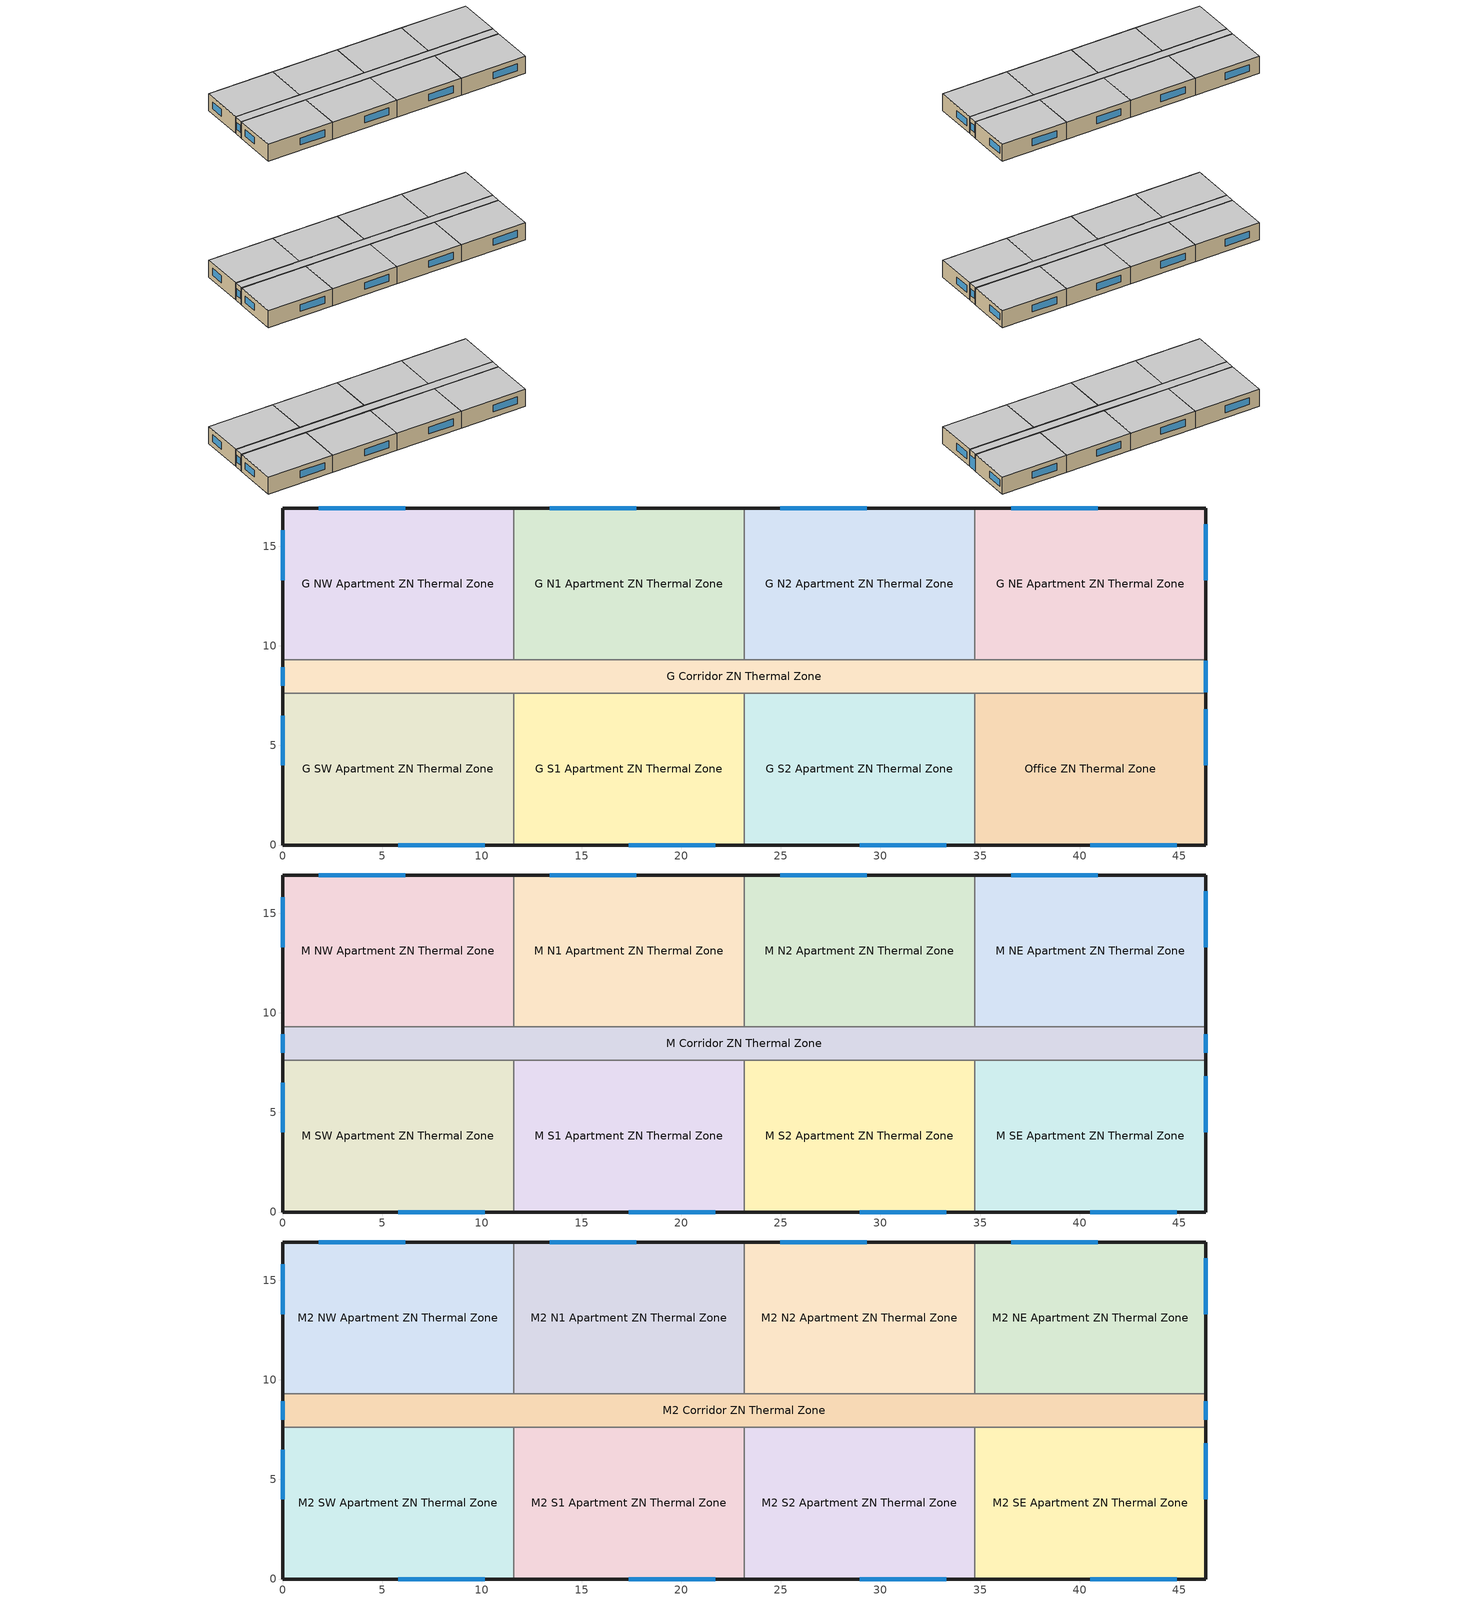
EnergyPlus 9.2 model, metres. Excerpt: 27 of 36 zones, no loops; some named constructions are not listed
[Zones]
G Corridor ZN Thermal Zone
 floor ground (ext-floor-en-std-replaceme-res-replaceme): 0,9.3 46.33,9.3 46.33,7.62 0,7.62 z0
 wall outside (ext-wall-en-std-replaceme-res-replaceme): 46.33,7.62 46.33,9.3 / 0,9.3 0,7.62 z0:3.05
 wall to G S1 Apartment ZN Thermal Zone (interiorwall-res-replaceme): 11.58,7.62 23.16,7.62 z0:3.05
 wall to G S2 Apartment ZN Thermal Zone (interiorwall-res-replaceme): 23.16,7.62 34.75,7.62 z0:3.05
 wall to Office ZN Thermal Zone (interiorwall-res-replaceme): 34.75,7.62 46.33,7.62 z0:3.05
 wall to G SW Apartment ZN Thermal Zone (interiorwall-res-replaceme): 0,7.62 11.58,7.62 z0:3.05
 wall to G N1 Apartment ZN Thermal Zone (interiorwall-res-replaceme): 23.16,9.3 11.58,9.3 z0:3.05
 wall to G N2 Apartment ZN Thermal Zone (interiorwall-res-replaceme): 34.75,9.3 23.16,9.3 z0:3.05
 wall to G NE Apartment ZN Thermal Zone (interiorwall-res-replaceme): 46.33,9.3 34.75,9.3 z0:3.05
 wall to G NW Apartment ZN Thermal Zone (interiorwall-res-replaceme): 11.58,9.3 0,9.3 z0:3.05
 window (ext-window-en-std-replaceme): 46.33,7.67 46.33,9.25 z0:2.13; 0,8.91 0,8 z0.95:2.17
 ceiling adiabatic (int_ceiling): 46.33,7.62 46.33,9.3 0,9.3 0,7.62 z3.05
G N1 Apartment ZN Thermal Zone
 floor ground (ext-floor-en-std-replaceme-res-replaceme): 23.16,16.92 23.16,9.3 11.58,9.3 11.58,16.92 z0
 wall outside (ext-wall-en-std-replaceme-res-replaceme): 23.16,16.92 11.58,16.92 z0:3.05
 wall to G N2 Apartment ZN Thermal Zone (interiorwall-res-replaceme): 23.16,9.3 23.16,16.92 z0:3.05
 wall to G NW Apartment ZN Thermal Zone (interiorwall-res-replaceme): 11.58,16.92 11.58,9.3 z0:3.05
 window (ext-window-en-std-replaceme): 17.74,16.92 13.4,16.92 z0.95:2.17
 ceiling adiabatic (int_ceiling): 23.16,9.3 23.16,16.92 11.58,16.92 11.58,9.3 z3.05
G N2 Apartment ZN Thermal Zone
 floor ground (ext-floor-en-std-replaceme-res-replaceme): 34.75,16.92 34.75,9.3 23.16,9.3 23.16,16.92 z0
 wall outside (ext-wall-en-std-replaceme-res-replaceme): 34.75,16.92 23.16,16.92 z0:3.05
 wall to G NE Apartment ZN Thermal Zone (interiorwall-res-replaceme): 34.75,9.3 34.75,16.92 z0:3.05
 window (ext-window-en-std-replaceme): 29.32,16.92 24.98,16.92 z0.95:2.17
 ceiling adiabatic (int_ceiling): 34.75,9.3 34.75,16.92 23.16,16.92 23.16,9.3 z3.05
G NE Apartment ZN Thermal Zone
 floor ground (ext-floor-en-std-replaceme-res-replaceme): 46.33,16.92 46.33,9.3 34.75,9.3 34.75,16.92 z0
 wall outside (ext-wall-en-std-replaceme-res-replaceme): 46.33,9.3 46.33,16.92 34.75,16.92 z0:3.05
 window (ext-window-en-std-replaceme): 46.33,13.3 46.33,16.11 / 40.9,16.92 36.56,16.92 z0.95:2.17
 ceiling adiabatic (int_ceiling): 46.33,9.3 46.33,16.92 34.75,16.92 34.75,9.3 z3.05
G NW Apartment ZN Thermal Zone
 floor ground (ext-floor-en-std-replaceme-res-replaceme): 11.58,16.92 11.58,9.3 0,9.3 0,16.92 z0
 wall outside (ext-wall-en-std-replaceme-res-replaceme): 11.58,16.92 0,16.92 0,9.3 z0:3.05
 window (ext-window-en-std-replaceme): 6.16,16.92 1.81,16.92 / 0,15.8 0,13.3 z0.95:2.17
 ceiling adiabatic (int_ceiling): 11.58,9.3 11.58,16.92 0,16.92 0,9.3 z3.05
G S1 Apartment ZN Thermal Zone
 floor ground (ext-floor-en-std-replaceme-res-replaceme): 23.16,7.62 23.16,0 11.58,0 11.58,7.62 z0
 wall outside (ext-wall-en-std-replaceme-res-replaceme): 11.58,0 23.16,0 z0:3.05
 wall to G S2 Apartment ZN Thermal Zone (interiorwall-res-replaceme): 23.16,0 23.16,7.62 z0:3.05
 wall to G SW Apartment ZN Thermal Zone (interiorwall-res-replaceme): 11.58,7.62 11.58,0 z0:3.05
 window (ext-window-en-std-replaceme): 17.37,0 21.72,0 z0.95:2.17
 ceiling adiabatic (int_ceiling): 23.16,0 23.16,7.62 11.58,7.62 11.58,0 z3.05
G S2 Apartment ZN Thermal Zone
 floor ground (ext-floor-en-std-replaceme-res-replaceme): 34.75,7.62 34.75,0 23.16,0 23.16,7.62 z0
 wall outside (ext-wall-en-std-replaceme-res-replaceme): 23.16,0 34.75,0 z0:3.05
 wall to Office ZN Thermal Zone (interiorwall-res-replaceme): 34.75,0 34.75,7.62 z0:3.05
 window (ext-window-en-std-replaceme): 28.95,0 33.3,0 z0.95:2.17
 ceiling adiabatic (int_ceiling): 34.75,0 34.75,7.62 23.16,7.62 23.16,0 z3.05
G SW Apartment ZN Thermal Zone
 floor ground (ext-floor-en-std-replaceme-res-replaceme): 11.58,7.62 11.58,0 0,0 0,7.62 z0
 wall outside (ext-wall-en-std-replaceme-res-replaceme): 0,7.62 0,0 11.58,0 z0:3.05
 window (ext-window-en-std-replaceme): 5.79,0 10.13,0 / 0,6.5 0,4 z0.95:2.17
 ceiling adiabatic (int_ceiling): 11.58,0 11.58,7.62 0,7.62 0,0 z3.05
Office ZN Thermal Zone
 floor ground (ext-floor-en-std-replaceme-res-replaceme): 46.33,7.62 46.33,0 34.75,0 34.75,7.62 z0
 wall outside (ext-wall-en-std-replaceme-res-replaceme): 34.75,0 46.33,0 46.33,7.62 z0:3.05
 window (ext-window-en-std-replaceme): 46.33,4 46.33,6.81 / 40.54,0 44.88,0 z0.95:2.17
 ceiling adiabatic (int_ceiling): 46.33,0 46.33,7.62 34.75,7.62 34.75,0 z3.05
M Corridor ZN Thermal Zone
 floor adiabatic (int-floor-en-std-replaceme-res-replaceme): 46.33,9.3 46.33,7.62 0,7.62 0,9.3 z30
 wall outside (ext-wall-en-std-replaceme-res-replaceme): 46.33,7.62 46.33,9.3 / 0,9.3 0,7.62 z30:33.05
 wall to M S1 Apartment ZN Thermal Zone (interiorwall-res-replaceme): 11.58,7.62 23.16,7.62 z30:33.05
 wall to M S2 Apartment ZN Thermal Zone (interiorwall-res-replaceme): 23.16,7.62 34.75,7.62 z30:33.05
 wall to M SE Apartment ZN Thermal Zone (interiorwall-res-replaceme): 34.75,7.62 46.33,7.62 z30:33.05
 wall to M SW Apartment ZN Thermal Zone (interiorwall-res-replaceme): 0,7.62 11.58,7.62 z30:33.05
 wall to M N1 Apartment ZN Thermal Zone (interiorwall-res-replaceme): 23.16,9.3 11.58,9.3 z30:33.05
 wall to M N2 Apartment ZN Thermal Zone (interiorwall-res-replaceme): 34.75,9.3 23.16,9.3 z30:33.05
 wall to M NE Apartment ZN Thermal Zone (interiorwall-res-replaceme): 46.33,9.3 34.75,9.3 z30:33.05
 wall to M NW Apartment ZN Thermal Zone (interiorwall-res-replaceme): 11.58,9.3 0,9.3 z30:33.05
 window (ext-window-en-std-replaceme): 46.33,8 46.33,8.91 / 0,8.91 0,8 z30.95:32.17
 ceiling adiabatic (int_ceiling): 46.33,7.62 46.33,9.3 0,9.3 0,7.62 z33.05
M N1 Apartment ZN Thermal Zone
 floor adiabatic (int-floor-en-std-replaceme-res-replaceme): 23.16,16.92 23.16,9.3 11.58,9.3 11.58,16.92 z30
 wall outside (ext-wall-en-std-replaceme-res-replaceme): 23.16,16.92 11.58,16.92 z30:33.05
 wall to M N2 Apartment ZN Thermal Zone (interiorwall-res-replaceme): 23.16,9.3 23.16,16.92 z30:33.05
 wall to M NW Apartment ZN Thermal Zone (interiorwall-res-replaceme): 11.58,16.92 11.58,9.3 z30:33.05
 window (ext-window-en-std-replaceme): 17.74,16.92 13.4,16.92 z30.95:32.17
 ceiling adiabatic (int_ceiling): 23.16,9.3 23.16,16.92 11.58,16.92 11.58,9.3 z33.05
M N2 Apartment ZN Thermal Zone
 floor adiabatic (int-floor-en-std-replaceme-res-replaceme): 34.75,16.92 34.75,9.3 23.16,9.3 23.16,16.92 z30
 wall outside (ext-wall-en-std-replaceme-res-replaceme): 34.75,16.92 23.16,16.92 z30:33.05
 wall to M NE Apartment ZN Thermal Zone (interiorwall-res-replaceme): 34.75,9.3 34.75,16.92 z30:33.05
 window (ext-window-en-std-replaceme): 29.32,16.92 24.98,16.92 z30.95:32.17
 ceiling adiabatic (int_ceiling): 34.75,9.3 34.75,16.92 23.16,16.92 23.16,9.3 z33.05
M NE Apartment ZN Thermal Zone
 floor adiabatic (int-floor-en-std-replaceme-res-replaceme): 46.33,16.92 46.33,9.3 34.75,9.3 34.75,16.92 z30
 wall outside (ext-wall-en-std-replaceme-res-replaceme): 46.33,9.3 46.33,16.92 34.75,16.92 z30:33.05
 window (ext-window-en-std-replaceme): 46.33,13.3 46.33,16.11 / 40.9,16.92 36.56,16.92 z30.95:32.17
 ceiling adiabatic (int_ceiling): 46.33,9.3 46.33,16.92 34.75,16.92 34.75,9.3 z33.05
M NW Apartment ZN Thermal Zone
 floor adiabatic (int-floor-en-std-replaceme-res-replaceme): 11.58,16.92 11.58,9.3 0,9.3 0,16.92 z30
 wall outside (ext-wall-en-std-replaceme-res-replaceme): 11.58,16.92 0,16.92 0,9.3 z30:33.05
 window (ext-window-en-std-replaceme): 6.16,16.92 1.81,16.92 / 0,15.8 0,13.3 z30.95:32.17
 ceiling adiabatic (int_ceiling): 11.58,9.3 11.58,16.92 0,16.92 0,9.3 z33.05
M S1 Apartment ZN Thermal Zone
 floor adiabatic (int-floor-en-std-replaceme-res-replaceme): 23.16,7.62 23.16,0 11.58,0 11.58,7.62 z30
 wall outside (ext-wall-en-std-replaceme-res-replaceme): 11.58,0 23.16,0 z30:33.05
 wall to M S2 Apartment ZN Thermal Zone (interiorwall-res-replaceme): 23.16,0 23.16,7.62 z30:33.05
 wall to M SW Apartment ZN Thermal Zone (interiorwall-res-replaceme): 11.58,7.62 11.58,0 z30:33.05
 window (ext-window-en-std-replaceme): 17.37,0 21.72,0 z30.95:32.17
 ceiling adiabatic (int_ceiling): 23.16,0 23.16,7.62 11.58,7.62 11.58,0 z33.05
M S2 Apartment ZN Thermal Zone
 floor adiabatic (int-floor-en-std-replaceme-res-replaceme): 34.75,7.62 34.75,0 23.16,0 23.16,7.62 z30
 wall outside (ext-wall-en-std-replaceme-res-replaceme): 23.16,0 34.75,0 z30:33.05
 wall to M SE Apartment ZN Thermal Zone (interiorwall-res-replaceme): 34.75,0 34.75,7.62 z30:33.05
 window (ext-window-en-std-replaceme): 28.95,0 33.3,0 z30.95:32.17
 ceiling adiabatic (int_ceiling): 34.75,0 34.75,7.62 23.16,7.62 23.16,0 z33.05
M SE Apartment ZN Thermal Zone
 floor adiabatic (int-floor-en-std-replaceme-res-replaceme): 46.33,7.62 46.33,0 34.75,0 34.75,7.62 z30
 wall outside (ext-wall-en-std-replaceme-res-replaceme): 34.75,0 46.33,0 46.33,7.62 z30:33.05
 window (ext-window-en-std-replaceme): 46.33,4 46.33,6.81 / 40.54,0 44.88,0 z30.95:32.17
 ceiling adiabatic (int_ceiling): 46.33,0 46.33,7.62 34.75,7.62 34.75,0 z33.05
M SW Apartment ZN Thermal Zone
 floor adiabatic (int_ceiling): 11.58,7.62 11.58,0 0,0 0,7.62 z30
 wall outside (ext-wall-en-std-replaceme-res-replaceme): 0,7.62 0,0 11.58,0 z30:33.05
 window (ext-window-en-std-replaceme): 5.79,0 10.13,0 / 0,6.5 0,4 z30.95:32.17
 ceiling adiabatic (int-floor-en-std-replaceme-res-replaceme): 11.58,0 11.58,7.62 0,7.62 0,0 z33.05
M2 Corridor ZN Thermal Zone
 floor adiabatic (int-floor-en-std-replaceme-res-replaceme): 46.33,9.3 46.33,7.62 0,7.62 0,9.3 z60
 wall outside (ext-wall-en-std-replaceme-res-replaceme): 46.33,7.62 46.33,9.3 / 0,9.3 0,7.62 z60:63.05
 wall to M S1 Apartment ZN Thermal Zone (interiorwall-res-replaceme): 11.58,7.62 23.16,7.62 z60:63.05
 wall to M S2 Apartment ZN Thermal Zone (interiorwall-res-replaceme): 23.16,7.62 34.75,7.62 z60:63.05
 wall to M SE Apartment ZN Thermal Zone (interiorwall-res-replaceme): 34.75,7.62 46.33,7.62 z60:63.05
 wall to M SW Apartment ZN Thermal Zone (interiorwall-res-replaceme): 0,7.62 11.58,7.62 z60:63.05
 wall to M N1 Apartment ZN Thermal Zone (interiorwall-res-replaceme): 23.16,9.3 11.58,9.3 z60:63.05
 wall to M N2 Apartment ZN Thermal Zone (interiorwall-res-replaceme): 34.75,9.3 23.16,9.3 z60:63.05
 wall to M NE Apartment ZN Thermal Zone (interiorwall-res-replaceme): 46.33,9.3 34.75,9.3 z60:63.05
 wall to M NW Apartment ZN Thermal Zone (interiorwall-res-replaceme): 11.58,9.3 0,9.3 z60:63.05
 window (ext-window-en-std-replaceme): 46.33,8 46.33,8.91 / 0,8.91 0,8 z60.95:62.17
 ceiling adiabatic (int_ceiling): 46.33,7.62 46.33,9.3 0,9.3 0,7.62 z63.05
M2 N1 Apartment ZN Thermal Zone
 floor adiabatic (int-floor-en-std-replaceme-res-replaceme): 23.16,16.92 23.16,9.3 11.58,9.3 11.58,16.92 z60
 wall outside (ext-wall-en-std-replaceme-res-replaceme): 23.16,16.92 11.58,16.92 z60:63.05
 wall to M N2 Apartment ZN Thermal Zone (interiorwall-res-replaceme): 23.16,9.3 23.16,16.92 z60:63.05
 wall to M NW Apartment ZN Thermal Zone (interiorwall-res-replaceme): 11.58,16.92 11.58,9.3 z60:63.05
 window (ext-window-en-std-replaceme): 17.74,16.92 13.4,16.92 z60.95:62.17
 ceiling adiabatic (int_ceiling): 23.16,9.3 23.16,16.92 11.58,16.92 11.58,9.3 z63.05
M2 N2 Apartment ZN Thermal Zone
 floor adiabatic (int-floor-en-std-replaceme-res-replaceme): 34.75,16.92 34.75,9.3 23.16,9.3 23.16,16.92 z60
 wall outside (ext-wall-en-std-replaceme-res-replaceme): 34.75,16.92 23.16,16.92 z60:63.05
 wall to M NE Apartment ZN Thermal Zone (interiorwall-res-replaceme): 34.75,9.3 34.75,16.92 z60:63.05
 window (ext-window-en-std-replaceme): 29.32,16.92 24.98,16.92 z60.95:62.17
 ceiling adiabatic (int_ceiling): 34.75,9.3 34.75,16.92 23.16,16.92 23.16,9.3 z63.05
M2 NE Apartment ZN Thermal Zone
 floor adiabatic (int-floor-en-std-replaceme-res-replaceme): 46.33,16.92 46.33,9.3 34.75,9.3 34.75,16.92 z60
 wall outside (ext-wall-en-std-replaceme-res-replaceme): 46.33,9.3 46.33,16.92 34.75,16.92 z60:63.05
 window (ext-window-en-std-replaceme): 46.33,13.3 46.33,16.11 / 40.9,16.92 36.56,16.92 z60.95:62.17
 ceiling adiabatic (int_ceiling): 46.33,9.3 46.33,16.92 34.75,16.92 34.75,9.3 z63.05
M2 NW Apartment ZN Thermal Zone
 floor adiabatic (int-floor-en-std-replaceme-res-replaceme): 11.58,16.92 11.58,9.3 0,9.3 0,16.92 z60
 wall outside (ext-wall-en-std-replaceme-res-replaceme): 11.58,16.92 0,16.92 0,9.3 z60:63.05
 window (ext-window-en-std-replaceme): 6.16,16.92 1.81,16.92 / 0,15.8 0,13.3 z60.95:62.17
 ceiling adiabatic (int_ceiling): 11.58,9.3 11.58,16.92 0,16.92 0,9.3 z63.05
M2 S1 Apartment ZN Thermal Zone
 floor adiabatic (int-floor-en-std-replaceme-res-replaceme): 23.16,7.62 23.16,0 11.58,0 11.58,7.62 z60
 wall outside (ext-wall-en-std-replaceme-res-replaceme): 11.58,0 23.16,0 z60:63.05
 wall to M S2 Apartment ZN Thermal Zone (interiorwall-res-replaceme): 23.16,0 23.16,7.62 z60:63.05
 wall to M SW Apartment ZN Thermal Zone (interiorwall-res-replaceme): 11.58,7.62 11.58,0 z60:63.05
 window (ext-window-en-std-replaceme): 17.37,0 21.72,0 z60.95:62.17
 ceiling adiabatic (int_ceiling): 23.16,0 23.16,7.62 11.58,7.62 11.58,0 z63.05
M2 S2 Apartment ZN Thermal Zone
 floor adiabatic (int-floor-en-std-replaceme-res-replaceme): 34.75,7.62 34.75,0 23.16,0 23.16,7.62 z60
 wall outside (ext-wall-en-std-replaceme-res-replaceme): 23.16,0 34.75,0 z60:63.05
 wall to M SE Apartment ZN Thermal Zone (interiorwall-res-replaceme): 34.75,0 34.75,7.62 z60:63.05
 window (ext-window-en-std-replaceme): 28.95,0 33.3,0 z60.95:62.17
 ceiling adiabatic (int_ceiling): 34.75,0 34.75,7.62 23.16,7.62 23.16,0 z63.05
M2 SE Apartment ZN Thermal Zone
 floor adiabatic (int-floor-en-std-replaceme-res-replaceme): 46.33,7.62 46.33,0 34.75,0 34.75,7.62 z60
 wall outside (ext-wall-en-std-replaceme-res-replaceme): 34.75,0 46.33,0 46.33,7.62 z60:63.05
 window (ext-window-en-std-replaceme): 46.33,4 46.33,6.81 / 40.54,0 44.88,0 z60.95:62.17
 ceiling adiabatic (int_ceiling): 46.33,0 46.33,7.62 34.75,7.62 34.75,0 z63.05
M2 SW Apartment ZN Thermal Zone
 floor adiabatic (int_ceiling): 11.58,7.62 11.58,0 0,0 0,7.62 z60
 wall outside (ext-wall-en-std-replaceme-res-replaceme): 0,7.62 0,0 11.58,0 z60:63.05
 window (ext-window-en-std-replaceme): 5.79,0 10.13,0 / 0,6.5 0,4 z60.95:62.17
 ceiling adiabatic (int-floor-en-std-replaceme-res-replaceme): 11.58,0 11.58,7.62 0,7.62 0,0 z63.05
[Building]
-HighriseApartment-ASHRAE 169-2013-2A created: 2020-03-25 14:03:00 +0100: North Axis {deg}=0; Terrain=City; Loads Convergence Tolerance Value=0.04; Temperature Convergence Tolerance Value {deltaC}=0.2; Solar Distribution=FullInteriorAndExterior; Maximum Number of Warmup Days=25; Minimum Number of Warmup Days=6
[Site:Location]
Tampa-MacDill AFB_FL_USA: Latitude {deg}=27.85; Longitude {deg}=-82.52; Time Zone {hr}=-5; Elevation {m}=8
[SizingPeriod:DesignDay] Day of Month=21; Dry-Bulb Temperature Range Modifier Type=DefaultMultipliers; Humidity Condition Type=Wetbulb; Barometric Pressure {Pa}=101229; Rain Indicator=No; Snow Indicator=No; Daylight Saving Time Indicator=No
Name | Month | Day Type | Maximum Dry-Bulb Temperature {C} | Daily Dry-Bulb Temperature Range {deltaC} | Wetbulb or DewPoint at Maximum Dry-Bulb {C} | Wind Speed {m/s} | Wind Direction {deg} | Solar Model Indicator | ASHRAE Clear Sky Optical Depth for Beam Irradiance (taub) | ASHRAE Clear Sky Optical Depth for Diffuse Irradiance (taud) | Sky Clearness
Tampa-MacDill.AFB_FL_USA Ann Clg .4% Condns DB=>MWB | 8 | SummerDesignDay | 33.9 | 7.9 | 25.1 | 3.1 | 270 | ASHRAETau | 0.491 | 2.016
Tampa-MacDill.AFB_FL_USA Ann Htg 99.6% Condns DB | 1 | WinterDesignDay | 4.6 | 0 | 4.6 | 2.5 | 10 | ASHRAEClearSky |  |  | 0
[Material] Thermal Absorptance=0.9; Solar Absorptance=0.7; Visible Absorptance=0.7
Name | Roughness | Thickness {m} | Conductivity {W/m-K} | Density {kg/m3} | Specific Heat {J/kg-K}
F07 10mm stucco | Smooth | 0.01 | 0.72 | 1856 | 840
Std Wood 6inch | MediumSmooth | 0.15 | 0.12 | 540 | 1210
Carpet_n_pad | MediumSmooth | 0.0254001 | 0.0601314 | 32.0369 | 836.8
[WindowMaterial:SimpleGlazingSystem]
Glass-en-standard: U-Factor {W/m2-K}=1.98751; Solar Heat Gain Coefficient=0.4; Visible Transmittance=0.88
[WindowMaterial:Blind]
ext_blind_test: Slat Orientation=Horizontal; Slat Width {m}=0.025; Slat Separation {m}=0.01875; Slat Thickness {m}=0.001; Slat Angle {deg}=45; Slat Conductivity {W/m-K}=221; Slat Beam Solar Transmittance=0; Front Side Slat Beam Solar Reflectance=0.5; Back Side Slat Beam Solar Reflectance=0.5; Slat Diffuse Solar Transmittance=0; Front Side Slat Diffuse Solar Reflectance=0.5; Back Side Slat Diffuse Solar Reflectance=0.5; Slat Beam Visible Transmittance=0; Front Side Slat Beam Visible Reflectance=0.5; Back Side Slat Beam Visible Reflectance=0.5; Slat Diffuse Visible Transmittance=0; Front Side Slat Diffuse Visible Reflectance=0.5; Back Side Slat Diffuse Visible Reflectance=0.5; Slat Infrared Hemispherical Transmittance=0; Front Side Slat Infrared Hemispherical Emissivity=0.9; Back Side Slat Infrared Hemispherical Emissivity=0.9; Blind to Glass Distance {m}=0.05; Blind Top Opening Multiplier=0.5; Blind Bottom Opening Multiplier=0.5; Blind Left Side Opening Multiplier=0.5; Blind Right Side Opening Multiplier=0.5
[Construction]
InteriorFurnishings: Std Wood 6inch
int_ceiling: Carpet_n_pad, F07 10mm stucco
window_w_blinds: ext_blind_test, Glass-en-standard
[Zone] Part of Total Floor Area=Yes
Name | Multiplier
G Corridor ZN Thermal Zone; G N1 Apartment ZN Thermal Zone; G N2 Apartment ZN Thermal Zone; G NE Apartment ZN Thermal Zone; G NW Apartment ZN Thermal Zone; G S1 Apartment ZN Thermal Zone; G S2 Apartment ZN Thermal Zone; G SW Apartment ZN Thermal Zone; Office ZN Thermal Zone
M Corridor ZN Thermal Zone; M N1 Apartment ZN Thermal Zone; M N2 Apartment ZN Thermal Zone; M NE Apartment ZN Thermal Zone; M NW Apartment ZN Thermal Zone; M S1 Apartment ZN Thermal Zone; M S2 Apartment ZN Thermal Zone; M SE Apartment ZN Thermal Zone; M SW Apartment ZN Thermal Zone; M2 Corridor ZN Thermal Zone; M2 N1 Apartment ZN Thermal Zone; M2 N2 Apartment ZN Thermal Zone; M2 NE Apartment ZN Thermal Zone; M2 NW Apartment ZN Thermal Zone; M2 S1 Apartment ZN Thermal Zone; M2 S2 Apartment ZN Thermal Zone; M2 SE Apartment ZN Thermal Zone; M2 SW Apartment ZN Thermal Zone | 14
[WindowShadingControl] Shading Type=ExteriorBlind; Construction with Shading=window_w_blinds; Shading Control Type=OnIfHighSolarOnWindow; Setpoint {W/m2, W or deg C}=350; Shading Control Is Scheduled=No; Glare Control Is Active=No; Multiple Surface Control Type=Sequential
Name | Zone | Fenestration Surface 1 | Fenestration Surface 2
Shades-G_Corridor | G Corridor ZN Thermal Zone | ENTRANCE DOOR | GWindow13
Shades-G_N1 | G N1 Apartment ZN Thermal Zone | GWindow9
Shades-G_N2 | G N2 Apartment ZN Thermal Zone | GWindow10
Shades-G_NE | G NE Apartment ZN Thermal Zone | GWindow5 | GWindow7
Shades-G_NW | G NW Apartment ZN Thermal Zone | GWindow6 | GWindow4
Shades-G_S1 | G S1 Apartment ZN Thermal Zone | GWindow11
Shades-G_S2 | G S2 Apartment ZN Thermal Zone | GWindow12
Shades-G_SW | G SW Apartment ZN Thermal Zone | GWindow3 | GWindow2
Shades-M_Corr | M Corridor ZN Thermal Zone | MWindow14 | MWindow13
Shades-M_NW | M NW Apartment ZN Thermal Zone | MWindow4 | MWindow6
Shades-M_N1 | M N1 Apartment ZN Thermal Zone | MWindow9
Shades-M_N2 | M N2 Apartment ZN Thermal Zone | MWindow10
Shades-M_NE | M NE Apartment ZN Thermal Zone | MWindow5 | MWindow7
Shades-M_S1 | M S1 Apartment ZN Thermal Zone | MWindow11
Shades-M_S2 | M S2 Apartment ZN Thermal Zone | MWindow12
Shades-M_SE | M SE Apartment ZN Thermal Zone | MWindow8 | MWindow1
Shades-M_SW | M SW Apartment ZN Thermal Zone | MWindow3 | MWindow2
Shades-M2_Corr | M2 Corridor ZN Thermal Zone | M2Window13 | M2Window14
Shades-M2_N1 | M2 N1 Apartment ZN Thermal Zone | M2Window9
Shades-M2_N2 | M2 N2 Apartment ZN Thermal Zone | M2Window10
Shades-M2_NE | M2 NE Apartment ZN Thermal Zone | M2Window7 | M2Window5
Shades-M2_NW | M2 NW Apartment ZN Thermal Zone | M2Window4 | M2Window6
Shades-M2_S1 | M2 S1 Apartment ZN Thermal Zone | M2Window11
Shades-M2_S2 | M2 S2 Apartment ZN Thermal Zone | M2Window12
Shades-M2_SE | M2 SE Apartment ZN Thermal Zone | M2Window8 | M2Window1
Shades-M2_SW | M2 SW Apartment ZN Thermal Zone | M2Window2 | M2Window3
[InternalMass] Construction=InteriorFurnishings; Surface Area {m2}=176.497
Name | Zone or ZoneList
G N1 Apartment Mass | G N1 Apartment ZN Thermal Zone
G N2 Apartment Mass | G N2 Apartment ZN Thermal Zone
G NE Apartment Mass | G NE Apartment ZN Thermal Zone
G NW Apartment Mass | G NW Apartment ZN Thermal Zone
G S1 Apartment Mass | G S1 Apartment ZN Thermal Zone
G S2 Apartment Mass | G S2 Apartment ZN Thermal Zone
G SW Apartment Mass | G SW Apartment ZN Thermal Zone
M N1 Apartment Mass | M N1 Apartment ZN Thermal Zone
M N2 Apartment Mass | M N2 Apartment ZN Thermal Zone
M NE Apartment Mass | M NE Apartment ZN Thermal Zone
M NW Apartment Mass | M NW Apartment ZN Thermal Zone
M S1 Apartment Mass | M S1 Apartment ZN Thermal Zone
M S2 Apartment Mass | M S2 Apartment ZN Thermal Zone
M SE Apartment Mass | M SE Apartment ZN Thermal Zone
M SW Apartment Mass | M SW Apartment ZN Thermal Zone
Office Mass | Office ZN Thermal Zone
M2 N1 Apartment Mass | M2 N1 Apartment ZN Thermal Zone
M2 N2 Apartment Mass | M2 N2 Apartment ZN Thermal Zone
M2 NE Apartment Mass | M2 NE Apartment ZN Thermal Zone
M2 NW Apartment Mass | M2 NW Apartment ZN Thermal Zone
M2 S1 Apartment Mass | M2 S1 Apartment ZN Thermal Zone
M2 S2 Apartment Mass | M2 S2 Apartment ZN Thermal Zone
M2 SE Apartment Mass | M2 SE Apartment ZN Thermal Zone
M2 SW Apartment Mass | M2 SW Apartment ZN Thermal Zone
[People] Number of People Calculation Method=People; Number of People=2.5; Activity Level Schedule=Activity Schedule
Name | Zone or ZoneList | Number of People Schedule | Fraction Radiant | Sensible Heat Fraction
G SW Apartment People | G SW Apartment ZN Thermal Zone | OCC_APT_SCH | 0.5 | autocalculate
G NW Apartment People | G NW Apartment ZN Thermal Zone | OCC_APT_SCH | 0.3 | AUTOCALCULATE
Office People | Office ZN Thermal Zone | OCC_OFF_SCH | 0.3 | AUTOCALCULATE
G NE Apartment People | G NE Apartment ZN Thermal Zone | OCC_APT_SCH | 0.3 | AUTOCALCULATE
G N1 Apartment People | G N1 Apartment ZN Thermal Zone | OCC_APT_SCH | 0.3 | AUTOCALCULATE
G N2 Apartment People | G N2 Apartment ZN Thermal Zone | OCC_APT_SCH | 0.3 | AUTOCALCULATE
G S1 Apartment People | G S1 Apartment ZN Thermal Zone | OCC_APT_SCH | 0.3 | AUTOCALCULATE
G S2 Apartment People | G S2 Apartment ZN Thermal Zone | OCC_APT_SCH | 0.3 | AUTOCALCULATE
M SW Apartment People | M SW Apartment ZN Thermal Zone | OCC_APT_SCH | 0.3 | AUTOCALCULATE
M NW Apartment People | M NW Apartment ZN Thermal Zone | OCC_APT_SCH | 0.3 | AUTOCALCULATE
M SE Apartment People | M SE Apartment ZN Thermal Zone | OCC_APT_SCH | 0.3 | AUTOCALCULATE
M NE Apartment People | M NE Apartment ZN Thermal Zone | OCC_APT_SCH | 0.3 | AUTOCALCULATE
M N1 Apartment People | M N1 Apartment ZN Thermal Zone | OCC_APT_SCH | 0.3 | AUTOCALCULATE
M N2 Apartment People | M N2 Apartment ZN Thermal Zone | OCC_APT_SCH | 0.3 | AUTOCALCULATE
M S1 Apartment People | M S1 Apartment ZN Thermal Zone | OCC_APT_SCH | 0.3 | AUTOCALCULATE
M S2 Apartment People | M S2 Apartment ZN Thermal Zone | OCC_APT_SCH | 0.3 | AUTOCALCULATE
M2 SW Apartment People | M2 SW Apartment ZN Thermal Zone | OCC_APT_SCH | 0.3 | AUTOCALCULATE
M2 NW Apartment People | M2 NW Apartment ZN Thermal Zone | OCC_APT_SCH | 0.3 | AUTOCALCULATE
M2 SE Apartment People | M2 SE Apartment ZN Thermal Zone | OCC_APT_SCH | 0.3 | AUTOCALCULATE
M2 NE Apartment People | M2 NE Apartment ZN Thermal Zone | OCC_APT_SCH | 0.3 | AUTOCALCULATE
M2 N1 Apartment People | M2 N1 Apartment ZN Thermal Zone | OCC_APT_SCH | 0.3 | AUTOCALCULATE
M2 N2 Apartment People | M2 N2 Apartment ZN Thermal Zone | OCC_APT_SCH | 0.3 | AUTOCALCULATE
M2 S1 Apartment People | M2 S1 Apartment ZN Thermal Zone | OCC_APT_SCH | 0.3 | AUTOCALCULATE
M2 S2 Apartment People | M2 S2 Apartment ZN Thermal Zone | OCC_APT_SCH | 0.3 | AUTOCALCULATE
[Lights] Design Level Calculation Method=Watts/Area; Return Air Fraction=0; Fraction Radiant=0.6; Fraction Visible=0.2; Fraction Replaceable=1; Return Air Fraction Calculated from Plenum Temperature=No
Name | Zone or ZoneList | Schedule | Watts per Zone Floor Area {W/m2}
G SW Apartment_Lights_hardwired | G SW Apartment ZN Thermal Zone | LTG_APT_SCH | 3.87707
G NW Apartment_Lights_hardwired | G NW Apartment ZN Thermal Zone | LTG_APT_SCH | 3.87707
Office_Lights_hardwired | Office ZN Thermal Zone | LTG_OFF_SCH | 3.87707
G NE Apartment_Lights_hardwired | G NE Apartment ZN Thermal Zone | LTG_APT_SCH | 3.87707
G N1 Apartment_Lights_hardwired | G N1 Apartment ZN Thermal Zone | LTG_APT_SCH | 3.87707
G N2 Apartment_Lights_hardwired | G N2 Apartment ZN Thermal Zone | LTG_APT_SCH | 3.87707
G S1 Apartment_Lights_hardwired | G S1 Apartment ZN Thermal Zone | LTG_APT_SCH | 3.87707
G S2 Apartment_Lights_hardwired | G S2 Apartment ZN Thermal Zone | LTG_APT_SCH | 3.87707
G Corridor_Lights_hardwired | G Corridor ZN Thermal Zone | LTG_COR_SCH | 3.87707
M SW Apartment_Lights_hardwired | M SW Apartment ZN Thermal Zone | LTG_APT_SCH | 3.87707
M NW Apartment_Lights_hardwired | M NW Apartment ZN Thermal Zone | LTG_APT_SCH | 3.87707
M SE Apartment_Lights_hardwired | M SE Apartment ZN Thermal Zone | LTG_APT_SCH | 3.87707
M NE Apartment_Lights_hardwired | M NE Apartment ZN Thermal Zone | LTG_APT_SCH | 3.87707
M N1 Apartment_Lights_hardwired | M N1 Apartment ZN Thermal Zone | LTG_APT_SCH | 3.87707
M N2 Apartment_Lights_hardwired | M N2 Apartment ZN Thermal Zone | LTG_APT_SCH | 3.87707
M S1 Apartment_Lights_hardwired | M S1 Apartment ZN Thermal Zone | LTG_APT_SCH | 3.87707
M S2 Apartment_Lights_hardwired | M S2 Apartment ZN Thermal Zone | LTG_APT_SCH | 3.87707
M Corridor_Lights_hardwired | M Corridor ZN Thermal Zone | LTG_COR_SCH | 3.87707
G SW Apartment_Lights_plugin | G SW Apartment ZN Thermal Zone | LTG_APT_SCH | 0.968752
G NW Apartment_Lights_plugin | G NW Apartment ZN Thermal Zone | LTG_APT_SCH | 0.968752
G NE Apartment_Lights_plugin | G NE Apartment ZN Thermal Zone | LTG_APT_SCH | 0.968752
G N1 Apartment_Lights_plugin | G N1 Apartment ZN Thermal Zone | LTG_APT_SCH | 0.968752
G N2 Apartment_Lights_plugin | G N2 Apartment ZN Thermal Zone | LTG_APT_SCH | 0.968752
G S1 Apartment_Lights_plugin | G S1 Apartment ZN Thermal Zone | LTG_APT_SCH | 0.968752
G S2 Apartment_Lights_plugin | G S2 Apartment ZN Thermal Zone | LTG_APT_SCH | 0.968752
M SW Apartment_Lights_plugin | M SW Apartment ZN Thermal Zone | LTG_APT_SCH | 0.968752
M NW Apartment_Lights_plugin | M NW Apartment ZN Thermal Zone | LTG_APT_SCH | 0.968752
M SE Apartment_Lights_plugin | M SE Apartment ZN Thermal Zone | LTG_APT_SCH | 0.968752
M NE Apartment_Lights_plugin | M NE Apartment ZN Thermal Zone | LTG_APT_SCH | 0.968752
M N1 Apartment_Lights_plugin | M N1 Apartment ZN Thermal Zone | LTG_APT_SCH | 0.968752
M N2 Apartment_Lights_plugin | M N2 Apartment ZN Thermal Zone | LTG_APT_SCH | 0.968752
M S1 Apartment_Lights_plugin | M S1 Apartment ZN Thermal Zone | LTG_APT_SCH | 0.968752
M S2 Apartment_Lights_plugin | M S2 Apartment ZN Thermal Zone | LTG_APT_SCH | 0.968752
M2 SW Apartment_Lights_plugin | M2 SW Apartment ZN Thermal Zone | LTG_APT_SCH | 0.968752
M2 NW Apartment_Lights_plugin | M2 NW Apartment ZN Thermal Zone | LTG_APT_SCH | 0.968752
M2 SE Apartment_Lights_plugin | M2 SE Apartment ZN Thermal Zone | LTG_APT_SCH | 0.968752
M2 NE Apartment_Lights_plugin | M2 NE Apartment ZN Thermal Zone | LTG_APT_SCH | 0.968752
M2 N1 Apartment_Lights_plugin | M2 N1 Apartment ZN Thermal Zone | LTG_APT_SCH | 0.968752
M2 N2 Apartment_Lights_plugin | M2 N2 Apartment ZN Thermal Zone | LTG_APT_SCH | 0.968752
M2 S1 Apartment_Lights_plugin | M2 S1 Apartment ZN Thermal Zone | LTG_APT_SCH | 0.968752
M2 S2 Apartment_Lights_plugin | M2 S2 Apartment ZN Thermal Zone | LTG_APT_SCH | 0.968752
M2 SW Apartment_Lights_hardwired | M2 SW Apartment ZN Thermal Zone | LTG_APT_SCH | 3.87707
M2 NW Apartment_Lights_hardwired | M2 NW Apartment ZN Thermal Zone | LTG_APT_SCH | 3.87707
M2 SE Apartment_Lights_hardwired | M2 SE Apartment ZN Thermal Zone | LTG_APT_SCH | 3.87707
M2 NE Apartment_Lights_hardwired | M2 NE Apartment ZN Thermal Zone | LTG_APT_SCH | 3.87707
M2 N1 Apartment_Lights_hardwired | M2 N1 Apartment ZN Thermal Zone | LTG_APT_SCH | 3.87707
M2 N2 Apartment_Lights_hardwired | M2 N2 Apartment ZN Thermal Zone | LTG_APT_SCH | 3.87707
M2 S1 Apartment_Lights_hardwired | M2 S1 Apartment ZN Thermal Zone | LTG_APT_SCH | 3.87707
M2 S2 Apartment_Lights_hardwired | M2 S2 Apartment ZN Thermal Zone | LTG_APT_SCH | 3.87707
M2 Corridor_Lights_hardwired | M2 Corridor ZN Thermal Zone | LTG_COR_SCH | 3.87707
[ElectricEquipment] Design Level Calculation Method=Watts/Area; Watts per Zone Floor Area {W/m2}=6.67; Fraction Latent=0; Fraction Radiant=0.5; Fraction Lost=0
Name | Zone or ZoneList | Schedule
G SW Apartment_Plug_GSW_Equip | G SW Apartment ZN Thermal Zone | EQP_APT_SCH
G NW Apartment_Plug_GNW_Equip | G NW Apartment ZN Thermal Zone | EQP_APT_SCH
Office_Plug_Office_Equip | Office ZN Thermal Zone | EQP_OFF_SCH
G NE Apartment_Plug_GNE_Equip | G NE Apartment ZN Thermal Zone | EQP_APT_SCH
G N1 Apartment_Plug_GN1_Equip | G N1 Apartment ZN Thermal Zone | EQP_APT_SCH
G N2 Apartment_Plug_GN2_Equip | G N2 Apartment ZN Thermal Zone | EQP_APT_SCH
G S1 Apartment_Plug_GS1_Equip | G S1 Apartment ZN Thermal Zone | EQP_APT_SCH
G S2 Apartment_Plug_GS2_Equip | G S2 Apartment ZN Thermal Zone | EQP_APT_SCH
M SW Apartment_Plug_MSW_Equip | M SW Apartment ZN Thermal Zone | EQP_APT_SCH
M NW Apartment_Plug_MNW_Equip | M NW Apartment ZN Thermal Zone | EQP_APT_SCH
M SE Apartment_Plug_MSE_Equip | M SE Apartment ZN Thermal Zone | EQP_APT_SCH
M NE Apartment_Plug_MNE_Equip | M NE Apartment ZN Thermal Zone | EQP_APT_SCH
M N1 Apartment_Plug_MN1_Equip | M N1 Apartment ZN Thermal Zone | EQP_APT_SCH
M N2 Apartment_Plug_MN2_Equip | M N2 Apartment ZN Thermal Zone | EQP_APT_SCH
M S1 Apartment_Plug_MS1_Equip | M S1 Apartment ZN Thermal Zone | EQP_APT_SCH
M S2 Apartment_Plug_MS2_Equip | M S2 Apartment ZN Thermal Zone | EQP_APT_SCH
M2 SW Apartment_Plug_MSW_Equip | M2 SW Apartment ZN Thermal Zone | EQP_APT_SCH
M2 NW Apartment_Plug_MNW_Equip | M2 NW Apartment ZN Thermal Zone | EQP_APT_SCH
M2 SE Apartment_Plug_MSE_Equip | M2 SE Apartment ZN Thermal Zone | EQP_APT_SCH
M2 NE Apartment_Plug_MNE_Equip | M2 NE Apartment ZN Thermal Zone | EQP_APT_SCH
M2 N1 Apartment_Plug_MN1_Equip | M2 N1 Apartment ZN Thermal Zone | EQP_APT_SCH
M2 N2 Apartment_Plug_MN2_Equip | M2 N2 Apartment ZN Thermal Zone | EQP_APT_SCH
M2 S1 Apartment_Plug_MS1_Equip | M2 S1 Apartment ZN Thermal Zone | EQP_APT_SCH
M2 S2 Apartment_Plug_MS2_Equip | M2 S2 Apartment ZN Thermal Zone | EQP_APT_SCH
[ZoneInfiltration:DesignFlowRate] Schedule=INF_APT_SCH; Design Flow Rate Calculation Method=AirChanges/Hour; Air Changes per Hour {1/hr}=0.5
Name | Zone or ZoneList | Design Flow Rate {m3/s} | Flow per Exterior Surface Area {m3/s-m2} | Constant Term Coefficient | Temperature Term Coefficient | Velocity Term Coefficient | Velocity Squared Term Coefficient
G Corridor door Infiltration | G Corridor ZN Thermal Zone | 0
G Corridor Infiltration | G Corridor ZN Thermal Zone |  | 0 | 0 | 0 | 0.224 | 0
G N1 Apartment Infiltration | G N1 Apartment ZN Thermal Zone |  | 0 | 0 | 0 | 0.224 | 0
G N2 Apartment Infiltration | G N2 Apartment ZN Thermal Zone |  | 0 | 0 | 0 | 0.224 | 0
G NE Apartment Infiltration | G NE Apartment ZN Thermal Zone |  | 0 | 0 | 0 | 0.224 | 0
G NW Apartment Infiltration | G NW Apartment ZN Thermal Zone |  | 0 | 0 | 0 | 0.224 | 0
G S1 Apartment Infiltration | G S1 Apartment ZN Thermal Zone |  | 0 | 0 | 0 | 0.224 | 0
G S2 Apartment Infiltration | G S2 Apartment ZN Thermal Zone |  | 0 | 0 | 0 | 0.224 | 0
G SW Apartment Infiltration | G SW Apartment ZN Thermal Zone |  | 0 | 0 | 0 | 0.224 | 0
M Corridor Infiltration | M Corridor ZN Thermal Zone |  | 0 | 0 | 0 | 0.224 | 0
M N1 Apartment Infiltration | M N1 Apartment ZN Thermal Zone |  | 0 | 0 | 0 | 0.224 | 0
M N2 Apartment Infiltration | M N2 Apartment ZN Thermal Zone |  | 0 | 0 | 0 | 0.224 | 0
M NE Apartment Infiltration | M NE Apartment ZN Thermal Zone |  | 0 | 0 | 0 | 0.224 | 0
M NW Apartment Infiltration | M NW Apartment ZN Thermal Zone |  | 0 | 0 | 0 | 0.224 | 0
M S1 Apartment Infiltration | M S1 Apartment ZN Thermal Zone |  | 0 | 0 | 0 | 0.224 | 0
M S2 Apartment Infiltration | M S2 Apartment ZN Thermal Zone |  | 0 | 0 | 0 | 0.224 | 0
M SE Apartment Infiltration | M SE Apartment ZN Thermal Zone |  | 0 | 0 | 0 | 0.224 | 0
M SW Apartment Infiltration | M SW Apartment ZN Thermal Zone |  | 0 | 0 | 0 | 0.224 | 0
Office Infiltration | Office ZN Thermal Zone |  | 0 | 0 | 0 | 0.224 | 0
M2 Corridor Infiltration | M2 Corridor ZN Thermal Zone |  | 0 | 0 | 0 | 0.224 | 0
M2 N1 Apartment Infiltration | M2 N1 Apartment ZN Thermal Zone |  | 0 | 0 | 0 | 0.224 | 0
M2 N2 Apartment Infiltration | M2 N2 Apartment ZN Thermal Zone |  | 0 | 0 | 0 | 0.224 | 0
M2 NE Apartment Infiltration | M2 NE Apartment ZN Thermal Zone |  | 0 | 0 | 0 | 0.224 | 0
M2 NW Apartment Infiltration | M2 NW Apartment ZN Thermal Zone |  | 0 | 0 | 0 | 0.224 | 0
M2 S1 Apartment Infiltration | M2 S1 Apartment ZN Thermal Zone |  | 0 | 0 | 0 | 0.224 | 0
M2 S2 Apartment Infiltration | M2 S2 Apartment ZN Thermal Zone |  | 0 | 0 | 0 | 0.224 | 0
M2 SE Apartment Infiltration | M2 SE Apartment ZN Thermal Zone |  | 0 | 0 | 0 | 0.224 | 0
M2 SW Apartment Infiltration | M2 SW Apartment ZN Thermal Zone |  | 0 | 0 | 0 | 0.224 | 0
[ZoneVentilation:WindandStackOpenArea] Opening Area {m2}=0.1181; Opening Area Fraction Schedule=Sliding_Doors_Ventilation_Availability_SCH; Opening Effectiveness=autocalculate; Height Difference {m}=15.2393; Discharge Coefficient for Opening=autocalculate; Minimum Indoor Temperature {C}=18.89; Delta Temperature {deltaC}=0.5; Minimum Outdoor Temperature {C}=15.56; Maximum Wind Speed {m/s}=40
Name | Zone | Effective Angle {deg} | Maximum Indoor Temperature {C} | Maximum Outdoor Temperature {C}
G SW Apartment Sliding Door Ventilation | G SW Apartment ZN Thermal Zone | 180 | 30 | 26
G NW Apartment Sliding Door Ventilation | G NW Apartment ZN Thermal Zone | 0 | 30 | 26
G NE Apartment Sliding Door Ventilation | G NE Apartment ZN Thermal Zone | 0 | 26 | 30
G N1 Apartment Sliding Door Ventilation | G N1 Apartment ZN Thermal Zone | 0 | 30 | 26
G N2 Apartment Sliding Door Ventilation | G N2 Apartment ZN Thermal Zone | 0 | 30 | 26
G S1 Apartment Sliding Door Ventilation | G S1 Apartment ZN Thermal Zone | 180 | 30 | 26
G S2 Apartment Sliding Door Ventilation | G S2 Apartment ZN Thermal Zone | 180 | 30 | 26
M SW Apartment Sliding Door Ventilation | M SW Apartment ZN Thermal Zone | 180 | 30 | 26
M NW Apartment Sliding Door Ventilation | M NW Apartment ZN Thermal Zone | 0 | 30 | 26
M SE Apartment Sliding Door Ventilation | M SE Apartment ZN Thermal Zone | 180 | 30 | 26
M NE Apartment Sliding Door Ventilation | M NE Apartment ZN Thermal Zone | 0 | 30 | 26
M N1 Apartment Sliding Door Ventilation | M N1 Apartment ZN Thermal Zone | 0 | 30 | 26
M N2 Apartment Sliding Door Ventilation | M N2 Apartment ZN Thermal Zone | 0 | 30 | 26
M S1 Apartment Sliding Door Ventilation | M S1 Apartment ZN Thermal Zone | 180 | 30 | 26
M S2 Apartment Sliding Door Ventilation | M S2 Apartment ZN Thermal Zone | 180 | 30 | 26
M2 SW Apartment Sliding Door Ventilation | M2 SW Apartment ZN Thermal Zone | 180 | 30 | 26
M2 NW Apartment Sliding Door Ventilation | M2 NW Apartment ZN Thermal Zone | 0 | 30 | 26
M2 SE Apartment Sliding Door Ventilation | M2 SE Apartment ZN Thermal Zone | 180 | 30 | 26
M2 NE Apartment Sliding Door Ventilation | M2 NE Apartment ZN Thermal Zone | 0 | 30 | 26
M2 N1 Apartment Sliding Door Ventilation | M2 N1 Apartment ZN Thermal Zone | 0 | 30 | 26
M2 N2 Apartment Sliding Door Ventilation | M2 N2 Apartment ZN Thermal Zone | 0 | 30 | 26
M2 S1 Apartment Sliding Door Ventilation | M2 S1 Apartment ZN Thermal Zone | 180 | 30 | 26
M2 S2 Apartment Sliding Door Ventilation | M2 S2 Apartment ZN Thermal Zone | 180 | 30 | 26
[Exterior:Lights]
Facade Lighting: Schedule=Exterior_Lgt_ALWAYS_ON; Design Level {W}=1358; Control Option=AstronomicalClock
[EnergyManagementSystem:Sensor]
Facility_Int_LTG: Output:Variable or Output:Meter=InteriorLights:Electricity
[EnergyManagementSystem:Actuator]
Name | Actuated Component Unique | Actuated Component Type | Actuated Component Control Type
BoilerCurve | Central Boiler Efficiency Curve | Curve | Curve Result
S_Apartment_CLGSETP_Vent_CTRL | S CLGSETP_APT_SCH | Schedule:Compact | Schedule Value
S_Apartment_HTGSETP_Vent_CTRL | S HTGSETP_APT_SCH | Schedule:Compact | Schedule Value
N_Apartment_CLGSETP_Vent_CTRL | N CLGSETP_APT_SCH | Schedule:Compact | Schedule Value
N_Apartment_HTGSETP_Vent_CTRL | N HTGSETP_APT_SCH | Schedule:Compact | Schedule Value
[EnergyManagementSystem:ProgramCallingManager]
Transformer_Load_Prog_Manager: AfterPredictorAfterHVACManagers; Transformer_Load_Prog
BoilerParManager: BeginNewEnvironment; SetBoilerPar
BoilerCurveManager: InsideHVACSystemIterationLoop; SetBoilerCurve
Vent_Thermostat_Reset: BeginTimestepBeforePredictor; Vent_Program_N_Apartments; Vent_Program_S_Apartments
[EnergyManagementSystem:Program]
Transformer_Load_Prog: SET Wired_LTG = Facility_Int_LTG*0.0015
SetBoilerPar: SET CapRated =  351073.08; SET EtRated =  0.75; SET CapRated = (CapRated *3.412)/1000; SET SkinLossRate = 0.02; SET BoilerType = 2; IF BoilerType  == 1; IF CapRated >10000; SET PLRx = 0.2; ELSEIF CapRated >5000; SET PLRx = 0.25; ELSEIF CapRated >1000; SET PLRx = 0.33; ELSE; SET BoilerType = 2; SET PLRx = 0.2; ENDIF; ELSE; SET PLRx = 0.2; ENDIF; IF BoilerType == 1; SET CurveX = 0.975 + 0.305 * PLRx - 0.527 * (PLRx^2) + 0.249 * (PLRx^3); ELSE; SET CurveX = 0.907 + 0.320 * PLRx - 0.420 * (PLRx^2) + 0.193 * (PLRx^3); ENDIF; SET LoadX = CapRated * PLRx; SET Etx = CurveX * EtRated; SET InputEx = LoadX/Etx; SET SkinEx = CapRated * SkinLossRate; SET Ecx = (LoadX + SkinEx)/InputEx
SetBoilerCurve: IF BoilerPLR >= PLRx; IF BoilerType == 1; SET BoilerCurve = 0.975 + 0.305*BoilerPLR - 0.527*(BoilerPLR^2) + 0.249*(BoilerPLR^3); ELSE; SET BoilerCurve = 0.907 + 0.320*BoilerPLR - 0.420*(BoilerPLR^2) + 0.193*(BoilerPLR^3); ENDIF; ELSE; IF BoilerPLR == 0; SET BoilerCurve = NULL; ELSE; IF BoilerPLR <0.05; SET BoilerCurve = (0.05/(0.05 + SkinLossRate)) * (Ecx/EtRated); ELSE; SET BoilerCurve = (BoilerPLR/(BoilerPLR + SkinLossRate)) * (Ecx/EtRated); ENDIF; ENDIF; ENDIF
Vent_Program_S_Apartments: Set Vent_Setback_Flag = 0; IF (M_S1_Apartment_Sliding_Door_Ventilation_Sensor > 0) && (Vent_Setback_Flag == 1); SET S_Apartment_CLGSETP_Vent_CTRL = 32.22; SET S_Apartment_HTGSETP_Vent_CTRL = 12.78; ELSE; SET S_Apartment_CLGSETP_Vent_CTRL = null; SET S_Apartment_HTGSETP_Vent_CTRL = null; ENDIF
Vent_Program_N_Apartments: Set Vent_Setback_Flag = 0; IF (M_N1_Apartment_Sliding_Door_Ventilation_Sensor > 0) && (Vent_Setback_Flag == 1); SET N_Apartment_CLGSETP_Vent_CTRL = 32.22; SET N_Apartment_HTGSETP_Vent_CTRL = 12.78; ELSE; SET N_Apartment_CLGSETP_Vent_CTRL = null; SET N_Apartment_HTGSETP_Vent_CTRL = null; ENDIF
[EnergyManagementSystem:GlobalVariable]
Wired_LTG
BoilerType; CapRated; EtRated; PLRx; Ecx; SkinLossRate
[EnergyManagementSystem:OutputVariable]
Wired_LTG: EMS Variable=Wired_LTG; Type of Data in Variable=Summed; Update Frequency=ZoneTimeStep; Units=J
[AvailabilityManager:Scheduled] Schedule=All On
AirLoop G SW Availability; AirLoop G NW Availability; AirLoop G NE Availability; AirLoop G N1 Availability; AirLoop G N2 Availability; AirLoop G S1 Availability; AirLoop G S2 Availability; AirLoop Office Availability; AirLoop AllApts Availability
[ElectricLoadCenter:Transformer]
Transformer 1: Availability Schedule=Always_On; Transformer Usage=PowerInFromGrid; Rated Capacity {VA}=75000; Phase=3; Conductor Material=Aluminum; Full Load Temperature Rise {C}=150; Fraction of Eddy Current Losses=0.1; Performance Input Method=NominalEfficiency; Nameplate Efficiency=0.966; Per Unit Load for Nameplate Efficiency=0.35; Reference Temperature for Nameplate Efficiency {C}=75; Consider Transformer Loss for Utility Cost=Yes; Meter 1=Wired_LTG_Electricity; Meter 2=Wired_INT_EQUIP
[Schedule:Compact]
LTG_APT_SCH: Through: 12/31, For: AllDays, Until: 4:00, 0.02, Until: 5:00, 0.06, Until: 6:00, 0.13, Until: 7:00, 0.14, Until: 8:00, 0.13, Until: 9:00, 0.06, Until: 15:00, 0.04, Until: 16:00, 0.07, Until: 17:00, 0.14, Until: 18:00, 0.2, Until: 19:00, 0.27, Until: 21:00, 0.32, Until: 22:00, 0.22, Until: 23:00, 0.12, Until: 24:00, 0.05
LTG_COR_SCH; INF_APT_SCH; All On; Exterior_Lgt_ALWAYS_ON; ALWAYS_ON: Through: 12/31, For: AllDays, Until: 24:00, 1
LTG_OFF_SCH: Through: 12/31, For: SummerDesignDay, Until: 24:00, 1, For: WinterDesignDay, Until: 24:00, 0, For: Weekdays, Until: 8:00, 0.18, Until: 12:00, 0.9, Until: 13:00, 0.8, Until: 17:00, 0.9, Until: 24:00, 0.18, For: AllOtherDays, Until: 24:00, 0.18
EQP_APT_SCH: Through: 12/31, For: AllDays, Until: 1:00, 0.45, Until: 2:00, 0.41, Until: 3:00, 0.39, Until: 5:00, 0.38, Until: 6:00, 0.43, Until: 7:00, 0.54, Until: 8:00, 0.65, Until: 9:00, 0.66, Until: 10:00, 0.67, Until: 11:00, 0.69, Until: 12:00, 0.7, Until: 13:00, 0.69, Until: 14:00, 0.66, Until: 15:00, 0.65, Until: 16:00, 0.68, Until: 17:00, 0.8, Until: 19:00, 1, Until: 20:00, 0.93, Until: 21:00, 0.89, Until: 22:00, 0.85, Until: 23:00, 0.71, Until: 24:00, 0.58
EQP_OFF_SCH: Through: 12/31, For: Weekdays, Until: 7:00, 0.33, Until: 8:00, 0.5, Until: 12:00, 1, Until: 13:00, 0.94, Until: 17:00, 1, Until: 18:00, 0.5, Until: 24:00, 0.33, For AllOtherDays, Until: 24:00, 0.33
Activity Schedule: Through: 12/31, For: AllDays, Until: 24:00, 95
Sliding_Doors_Ventilation_Availability_SCH: Through: 12/31, For: WinterDesignDay SummerDesignDay, Until: 24:00, 0, For: Allotherdays, Until: 6:00, 1, Until: 22:00, 1, Until: 24:00, 1
S HTGSETP_APT_SCH; N HTGSETP_APT_SCH: THROUGH: 12/31, FOR:AllDays, UNTIL: 24:00, 22.22
S CLGSETP_APT_SCH; N CLGSETP_APT_SCH: THROUGH: 12/31, FOR:AllDays, UNTIL: 24:00, 26
OCC_APT_SCH: Through: 12/31, For: AllDays, Until: 7:00, 1, Until: 8:00, 0.85, Until: 9:00, 0.39, Until: 16:00, 0.25, Until: 17:00, 0.3, Until: 18:00, 0.52, Until: 21:00, 0.87, Until: 24:00, 1
OCC_OFF_SCH: Through: 12/31, For: Weekdays, Until: 8:00, 0, Until: 12:00, 1, Until: 13:00, 0.5, Until: 17:00, 1, Until: 24:00, 0, For AllOtherDays, Until: 24:00, 0
[Curve:Quadratic]
Central Boiler Efficiency Curve: Coefficient1 Constant=1; Coefficient2 x=0; Coefficient3 x**2=0; Minimum Value of x=0; Maximum Value of x=1
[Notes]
Ground temperature object copied from Chicago IECC 2006 file
